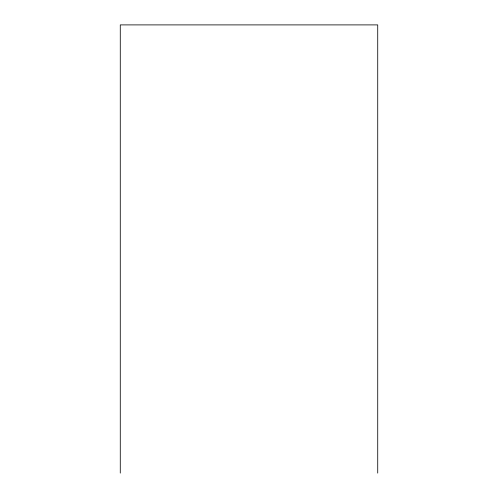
<?xml version="1.0" encoding="UTF-8"?>
<svg xmlns="http://www.w3.org/2000/svg" width="498" height="498" viewBox="0 0 498 498"><rect width="100%" height="100%" fill="white"/><g stroke="black" fill="none" stroke-linecap="round" stroke-linejoin="round"><path stroke-width="0.75" d="M377.721 473.1L377.721 24.9L120.279 24.9L120.279 473.1"/></g></svg>
